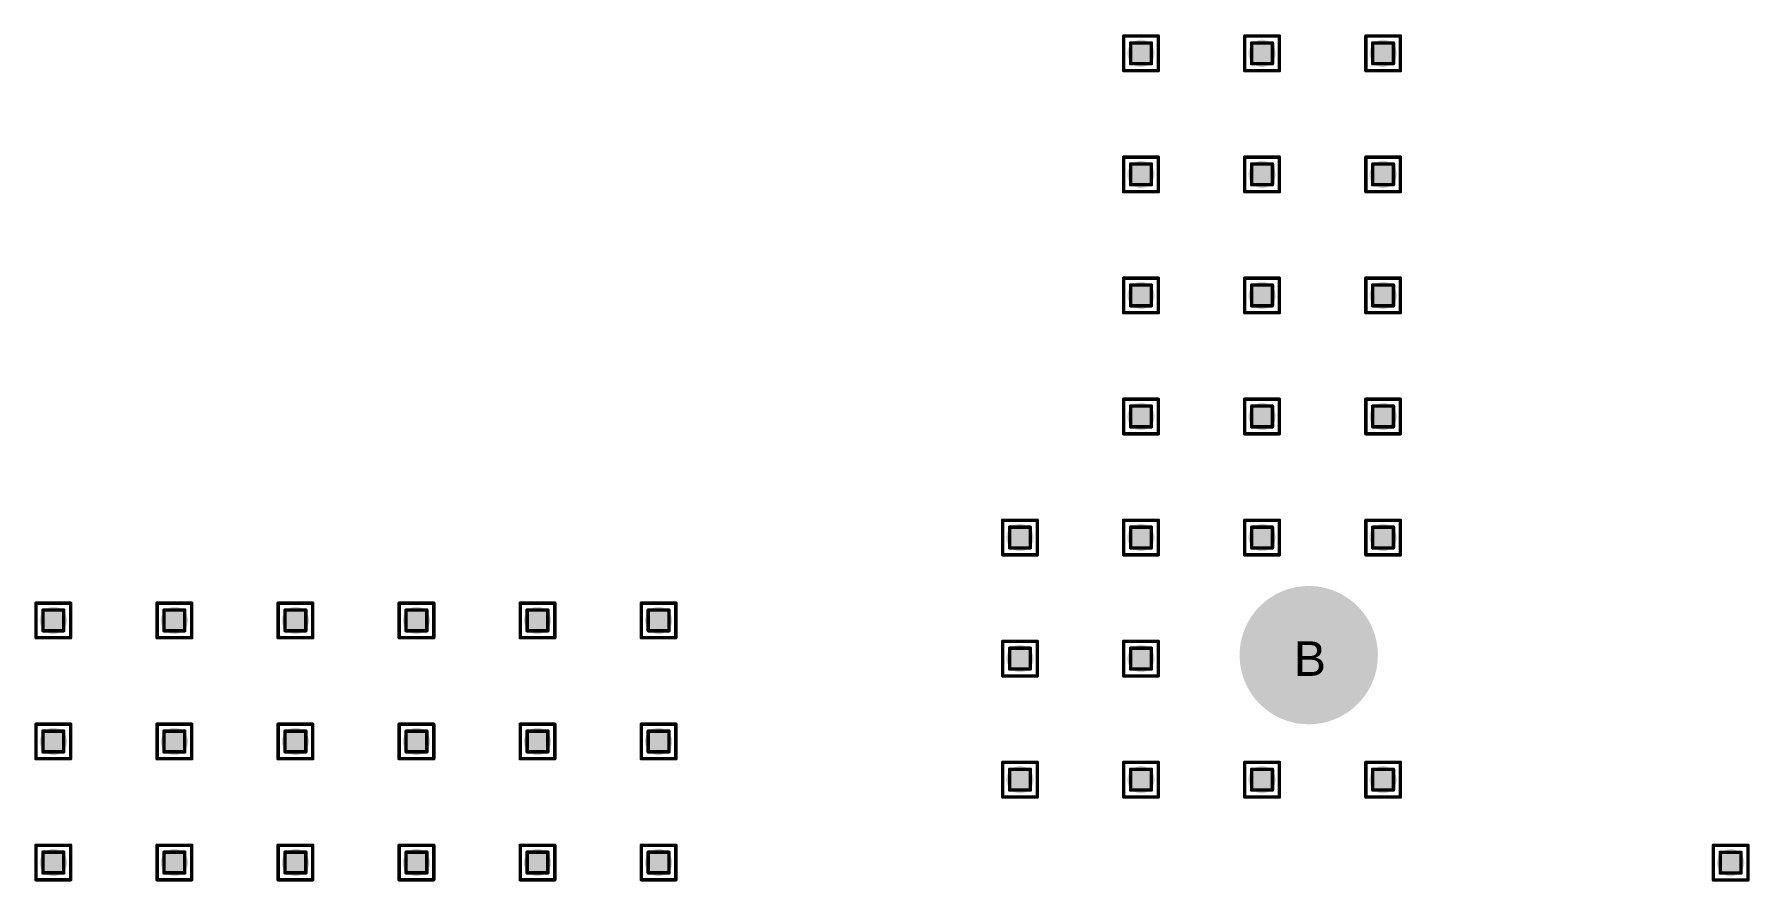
# Model space of a CAD drawing. Header units: millimetres. Extents: x -25 to 478, y -31 to 252.
# Drawn here: x 146.51 to 171.7, y 103.09 to 115.54 of the extents above; entities that cross this region are included whole.
import ezdxf

# ---------------------------------------------------------------- set-up
doc = ezdxf.new("R2010")
doc.units = ezdxf.units.MM
for name, color, linetype in [('DrillDrawing', 1, 'Continuous'), ('MultiLayer', 9, 'Continuous'), ('PadHoleLayer', 156, 'Continuous'), ('ViaHoleLayer', 16, 'Continuous')]:
    doc.layers.add(name, color=color, linetype=linetype)
doc.styles.add('Arial', font='', dxfattribs={"height": 0.2})
doc.styles.get('Arial').set_extended_font_data('Arial')

# ---------------------------------------------------------------- blocks, each defined once
blk = doc.blocks.new('KEYSTONE5000_958')
at = {"layer": 'MultiLayer'}
h = blk.add_hatch(color=9, dxfattribs=at)
edge = h.paths.add_edge_path()
edge.add_arc((0, 0), 1.016, 0, 360)
at = {"layer": 'PadHoleLayer'}
h = blk.add_hatch(color=156, dxfattribs=at)
edge = h.paths.add_edge_path()
edge.add_arc((0, 0), 0.508, 0, 360)

msp = doc.modelspace()

# ---------------------------------------------------------------- hatches: boundary and pattern name
at = {"layer": 'ViaHoleLayer'}
h = msp.add_hatch(color=16, dxfattribs=at)
edge = h.paths.add_edge_path()
edge.add_arc((162.763, 115.259), 0.2, 0, 360)
h = msp.add_hatch(color=16, dxfattribs=at)
edge = h.paths.add_edge_path()
edge.add_arc((164.541, 115.259), 0.2, 0, 360)
h = msp.add_hatch(color=16, dxfattribs=at)
edge = h.paths.add_edge_path()
edge.add_arc((166.319, 115.259), 0.2, 0, 360)
h = msp.add_hatch(color=16, dxfattribs=at)
edge = h.paths.add_edge_path()
edge.add_arc((162.763, 113.481), 0.2, 0, 360)
h = msp.add_hatch(color=16, dxfattribs=at)
edge = h.paths.add_edge_path()
edge.add_arc((164.541, 113.481), 0.2, 0, 360)
h = msp.add_hatch(color=16, dxfattribs=at)
edge = h.paths.add_edge_path()
edge.add_arc((166.319, 113.481), 0.2, 0, 360)
h = msp.add_hatch(color=16, dxfattribs=at)
edge = h.paths.add_edge_path()
edge.add_arc((162.763, 111.703), 0.2, 0, 360)
h = msp.add_hatch(color=16, dxfattribs=at)
edge = h.paths.add_edge_path()
edge.add_arc((164.541, 111.703), 0.2, 0, 360)
h = msp.add_hatch(color=16, dxfattribs=at)
edge = h.paths.add_edge_path()
edge.add_arc((166.319, 111.703), 0.2, 0, 360)
h = msp.add_hatch(color=16, dxfattribs=at)
edge = h.paths.add_edge_path()
edge.add_arc((162.763, 109.925), 0.2, 0, 360)
h = msp.add_hatch(color=16, dxfattribs=at)
edge = h.paths.add_edge_path()
edge.add_arc((164.541, 109.925), 0.2, 0, 360)
h = msp.add_hatch(color=16, dxfattribs=at)
edge = h.paths.add_edge_path()
edge.add_arc((166.319, 109.925), 0.2, 0, 360)
h = msp.add_hatch(color=16, dxfattribs=at)
edge = h.paths.add_edge_path()
edge.add_arc((160.985, 108.147), 0.2, 0, 360)
h = msp.add_hatch(color=16, dxfattribs=at)
edge = h.paths.add_edge_path()
edge.add_arc((162.763, 108.147), 0.2, 0, 360)
h = msp.add_hatch(color=16, dxfattribs=at)
edge = h.paths.add_edge_path()
edge.add_arc((164.541, 108.147), 0.2, 0, 360)
h = msp.add_hatch(color=16, dxfattribs=at)
edge = h.paths.add_edge_path()
edge.add_arc((166.319, 108.147), 0.2, 0, 360)
h = msp.add_hatch(color=16, dxfattribs=at)
edge = h.paths.add_edge_path()
edge.add_arc((146.787, 106.93), 0.2, 0, 360)
h = msp.add_hatch(color=16, dxfattribs=at)
edge = h.paths.add_edge_path()
edge.add_arc((148.565, 106.93), 0.2, 0, 360)
h = msp.add_hatch(color=16, dxfattribs=at)
edge = h.paths.add_edge_path()
edge.add_arc((150.343, 106.93), 0.2, 0, 360)
h = msp.add_hatch(color=16, dxfattribs=at)
edge = h.paths.add_edge_path()
edge.add_arc((152.121, 106.93), 0.2, 0, 360)
h = msp.add_hatch(color=16, dxfattribs=at)
edge = h.paths.add_edge_path()
edge.add_arc((153.899, 106.93), 0.2, 0, 360)
h = msp.add_hatch(color=16, dxfattribs=at)
edge = h.paths.add_edge_path()
edge.add_arc((155.677, 106.93), 0.2, 0, 360)
h = msp.add_hatch(color=16, dxfattribs=at)
edge = h.paths.add_edge_path()
edge.add_arc((160.985, 106.369), 0.2, 0, 360)
h = msp.add_hatch(color=16, dxfattribs=at)
edge = h.paths.add_edge_path()
edge.add_arc((162.763, 106.369), 0.2, 0, 360)
h = msp.add_hatch(color=16, dxfattribs=at)
edge = h.paths.add_edge_path()
edge.add_arc((146.787, 105.152), 0.2, 0, 360)
h = msp.add_hatch(color=16, dxfattribs=at)
edge = h.paths.add_edge_path()
edge.add_arc((148.565, 105.152), 0.2, 0, 360)
h = msp.add_hatch(color=16, dxfattribs=at)
edge = h.paths.add_edge_path()
edge.add_arc((150.343, 105.152), 0.2, 0, 360)
h = msp.add_hatch(color=16, dxfattribs=at)
edge = h.paths.add_edge_path()
edge.add_arc((152.121, 105.152), 0.2, 0, 360)
h = msp.add_hatch(color=16, dxfattribs=at)
edge = h.paths.add_edge_path()
edge.add_arc((153.899, 105.152), 0.2, 0, 360)
h = msp.add_hatch(color=16, dxfattribs=at)
edge = h.paths.add_edge_path()
edge.add_arc((155.677, 105.152), 0.2, 0, 360)
h = msp.add_hatch(color=16, dxfattribs=at)
edge = h.paths.add_edge_path()
edge.add_arc((160.985, 104.591), 0.2, 0, 360)
h = msp.add_hatch(color=16, dxfattribs=at)
edge = h.paths.add_edge_path()
edge.add_arc((162.763, 104.591), 0.2, 0, 360)
h = msp.add_hatch(color=16, dxfattribs=at)
edge = h.paths.add_edge_path()
edge.add_arc((164.541, 104.591), 0.2, 0, 360)
h = msp.add_hatch(color=16, dxfattribs=at)
edge = h.paths.add_edge_path()
edge.add_arc((166.319, 104.591), 0.2, 0, 360)
h = msp.add_hatch(color=16, dxfattribs=at)
edge = h.paths.add_edge_path()
edge.add_arc((146.787, 103.374), 0.2, 0, 360)
h = msp.add_hatch(color=16, dxfattribs=at)
edge = h.paths.add_edge_path()
edge.add_arc((148.565, 103.374), 0.2, 0, 360)
h = msp.add_hatch(color=16, dxfattribs=at)
edge = h.paths.add_edge_path()
edge.add_arc((150.343, 103.374), 0.2, 0, 360)
h = msp.add_hatch(color=16, dxfattribs=at)
edge = h.paths.add_edge_path()
edge.add_arc((152.121, 103.374), 0.2, 0, 360)
h = msp.add_hatch(color=16, dxfattribs=at)
edge = h.paths.add_edge_path()
edge.add_arc((153.899, 103.374), 0.2, 0, 360)
h = msp.add_hatch(color=16, dxfattribs=at)
edge = h.paths.add_edge_path()
edge.add_arc((155.677, 103.374), 0.2, 0, 360)
h = msp.add_hatch(color=16, dxfattribs=at)
edge = h.paths.add_edge_path()
edge.add_arc((171.425, 103.372), 0.2, 0, 360)

# ---------------------------------------------------------------- linework, layer by layer
at = {"layer": 'DrillDrawing', "const_width": 0.0508}
for points in [[(162.509, 115.513), (163.017, 115.513)], [(162.509, 115.005), (162.509, 115.513)], [(162.611, 115.412), (162.916, 115.412)], [(162.611, 115.107), (162.611, 115.412)], [(162.916, 115.107), (162.916, 115.412)], [(163.017, 115.005), (163.017, 115.513)], [(164.287, 115.513), (164.795, 115.513)], [(164.287, 115.005), (164.287, 115.513)], [(164.389, 115.412), (164.694, 115.412)], [(164.389, 115.107), (164.389, 115.412)], [(164.694, 115.107), (164.694, 115.412)], [(164.795, 115.005), (164.795, 115.513)], [(166.065, 115.513), (166.573, 115.513)], [(166.065, 115.005), (166.065, 115.513)], [(166.167, 115.412), (166.472, 115.412)], [(166.167, 115.107), (166.167, 115.412)], [(166.472, 115.107), (166.472, 115.412)], [(166.573, 115.005), (166.573, 115.513)], [(162.509, 115.005), (163.017, 115.005)], [(162.611, 115.107), (162.916, 115.107)], [(164.287, 115.005), (164.795, 115.005)], [(164.389, 115.107), (164.694, 115.107)], [(166.065, 115.005), (166.573, 115.005)], [(166.167, 115.107), (166.472, 115.107)], [(162.509, 113.735), (163.017, 113.735)], [(162.509, 113.227), (162.509, 113.735)], [(162.611, 113.634), (162.916, 113.634)], [(162.611, 113.329), (162.611, 113.634)], [(162.916, 113.329), (162.916, 113.634)], [(163.017, 113.227), (163.017, 113.735)], [(164.287, 113.735), (164.795, 113.735)], [(164.287, 113.227), (164.287, 113.735)], [(164.389, 113.634), (164.694, 113.634)], [(164.389, 113.329), (164.389, 113.634)], [(164.694, 113.329), (164.694, 113.634)], [(164.795, 113.227), (164.795, 113.735)], [(166.065, 113.735), (166.573, 113.735)], [(166.065, 113.227), (166.065, 113.735)], [(166.167, 113.634), (166.472, 113.634)], [(166.167, 113.329), (166.167, 113.634)], [(166.472, 113.329), (166.472, 113.634)], [(166.573, 113.227), (166.573, 113.735)], [(162.509, 113.227), (163.017, 113.227)], [(162.611, 113.329), (162.916, 113.329)], [(164.287, 113.227), (164.795, 113.227)], [(164.389, 113.329), (164.694, 113.329)], [(166.065, 113.227), (166.573, 113.227)], [(166.167, 113.329), (166.472, 113.329)], [(162.509, 111.957), (163.017, 111.957)], [(162.509, 111.449), (162.509, 111.957)], [(162.611, 111.856), (162.916, 111.856)], [(162.611, 111.551), (162.611, 111.856)], [(162.916, 111.551), (162.916, 111.856)], [(163.017, 111.449), (163.017, 111.957)], [(164.287, 111.957), (164.795, 111.957)], [(164.287, 111.449), (164.287, 111.957)], [(164.389, 111.856), (164.694, 111.856)], [(164.389, 111.551), (164.389, 111.856)], [(164.694, 111.551), (164.694, 111.856)], [(164.795, 111.449), (164.795, 111.957)], [(166.065, 111.957), (166.573, 111.957)], [(166.065, 111.449), (166.065, 111.957)], [(166.167, 111.856), (166.472, 111.856)], [(166.167, 111.551), (166.167, 111.856)], [(166.472, 111.551), (166.472, 111.856)], [(166.573, 111.449), (166.573, 111.957)], [(162.509, 111.449), (163.017, 111.449)], [(162.611, 111.551), (162.916, 111.551)], [(164.287, 111.449), (164.795, 111.449)], [(164.389, 111.551), (164.694, 111.551)], [(166.065, 111.449), (166.573, 111.449)], [(166.167, 111.551), (166.472, 111.551)], [(162.509, 110.179), (163.017, 110.179)], [(162.509, 109.671), (162.509, 110.179)], [(163.017, 109.671), (163.017, 110.179)], [(164.287, 110.179), (164.795, 110.179)], [(164.287, 109.671), (164.287, 110.179)], [(164.795, 109.671), (164.795, 110.179)], [(166.065, 110.179), (166.573, 110.179)], [(166.065, 109.671), (166.065, 110.179)], [(166.573, 109.671), (166.573, 110.179)], [(162.611, 110.078), (162.916, 110.078)], [(162.611, 109.773), (162.611, 110.078)], [(162.916, 109.773), (162.916, 110.078)], [(164.389, 110.078), (164.694, 110.078)], [(164.389, 109.773), (164.389, 110.078)], [(164.694, 109.773), (164.694, 110.078)], [(166.167, 110.078), (166.472, 110.078)], [(166.167, 109.773), (166.167, 110.078)], [(166.472, 109.773), (166.472, 110.078)], [(162.509, 109.671), (163.017, 109.671)], [(162.611, 109.773), (162.916, 109.773)], [(164.287, 109.671), (164.795, 109.671)], [(164.389, 109.773), (164.694, 109.773)], [(166.065, 109.671), (166.573, 109.671)], [(166.167, 109.773), (166.472, 109.773)], [(160.731, 108.401), (161.239, 108.401)], [(160.731, 107.893), (160.731, 108.401)], [(161.239, 107.893), (161.239, 108.401)], [(162.509, 108.401), (163.017, 108.401)], [(162.509, 107.893), (162.509, 108.401)], [(163.017, 107.893), (163.017, 108.401)], [(164.287, 108.401), (164.795, 108.401)], [(164.287, 107.893), (164.287, 108.401)], [(164.795, 107.893), (164.795, 108.401)], [(166.065, 108.401), (166.573, 108.401)], [(166.065, 107.893), (166.065, 108.401)], [(166.573, 107.893), (166.573, 108.401)], [(160.833, 108.3), (161.138, 108.3)], [(160.833, 107.995), (160.833, 108.3)], [(161.138, 107.995), (161.138, 108.3)], [(162.611, 108.3), (162.916, 108.3)], [(162.611, 107.995), (162.611, 108.3)], [(162.916, 107.995), (162.916, 108.3)], [(164.389, 108.3), (164.694, 108.3)], [(164.389, 107.995), (164.389, 108.3)], [(164.694, 107.995), (164.694, 108.3)], [(166.167, 108.3), (166.472, 108.3)], [(166.167, 107.995), (166.167, 108.3)], [(166.472, 107.995), (166.472, 108.3)], [(160.731, 107.893), (161.239, 107.893)], [(160.833, 107.995), (161.138, 107.995)], [(162.509, 107.893), (163.017, 107.893)], [(162.611, 107.995), (162.916, 107.995)], [(164.287, 107.893), (164.795, 107.893)], [(164.389, 107.995), (164.694, 107.995)], [(166.065, 107.893), (166.573, 107.893)], [(166.167, 107.995), (166.472, 107.995)], [(146.533, 107.184), (147.041, 107.184)], [(146.533, 106.676), (146.533, 107.184)], [(146.634, 107.082), (146.939, 107.082)], [(146.634, 106.778), (146.634, 107.082)], [(146.939, 106.778), (146.939, 107.082)], [(147.041, 106.676), (147.041, 107.184)], [(148.311, 107.184), (148.819, 107.184)], [(148.311, 106.676), (148.311, 107.184)], [(148.412, 107.082), (148.717, 107.082)], [(148.412, 106.778), (148.412, 107.082)], [(148.717, 106.778), (148.717, 107.082)], [(148.819, 106.676), (148.819, 107.184)], [(150.089, 107.184), (150.597, 107.184)], [(150.089, 106.676), (150.089, 107.184)], [(150.19, 107.082), (150.495, 107.082)], [(150.19, 106.778), (150.19, 107.082)], [(150.495, 106.778), (150.495, 107.082)], [(150.597, 106.676), (150.597, 107.184)], [(151.867, 107.184), (152.375, 107.184)], [(151.867, 106.676), (151.867, 107.184)], [(151.968, 107.082), (152.273, 107.082)], [(151.968, 106.778), (151.968, 107.082)], [(152.273, 106.778), (152.273, 107.082)], [(152.375, 106.676), (152.375, 107.184)], [(153.645, 107.184), (154.153, 107.184)], [(153.645, 106.676), (153.645, 107.184)], [(153.746, 107.082), (154.051, 107.082)], [(153.746, 106.778), (153.746, 107.082)], [(154.051, 106.778), (154.051, 107.082)], [(154.153, 106.676), (154.153, 107.184)], [(155.423, 107.184), (155.931, 107.184)], [(155.423, 106.676), (155.423, 107.184)], [(155.524, 107.082), (155.829, 107.082)], [(155.524, 106.778), (155.524, 107.082)], [(155.829, 106.778), (155.829, 107.082)], [(155.931, 106.676), (155.931, 107.184)], [(146.533, 106.676), (147.041, 106.676)], [(146.634, 106.778), (146.939, 106.778)], [(148.311, 106.676), (148.819, 106.676)], [(148.412, 106.778), (148.717, 106.778)], [(150.089, 106.676), (150.597, 106.676)], [(150.19, 106.778), (150.495, 106.778)], [(151.867, 106.676), (152.375, 106.676)], [(151.968, 106.778), (152.273, 106.778)], [(153.645, 106.676), (154.153, 106.676)], [(153.746, 106.778), (154.051, 106.778)], [(155.423, 106.676), (155.931, 106.676)], [(155.524, 106.778), (155.829, 106.778)], [(160.731, 106.623), (161.239, 106.623)], [(160.731, 106.115), (160.731, 106.623)], [(161.239, 106.115), (161.239, 106.623)], [(162.509, 106.623), (163.017, 106.623)], [(162.509, 106.115), (162.509, 106.623)], [(163.017, 106.115), (163.017, 106.623)], [(160.833, 106.522), (161.138, 106.522)], [(160.833, 106.217), (160.833, 106.522)], [(161.138, 106.217), (161.138, 106.522)], [(162.611, 106.522), (162.916, 106.522)], [(162.611, 106.217), (162.611, 106.522)], [(162.916, 106.217), (162.916, 106.522)], [(160.731, 106.115), (161.239, 106.115)], [(160.833, 106.217), (161.138, 106.217)], [(162.509, 106.115), (163.017, 106.115)], [(162.611, 106.217), (162.916, 106.217)], [(146.533, 105.406), (147.041, 105.406)], [(146.533, 104.898), (146.533, 105.406)], [(146.634, 105.304), (146.939, 105.304)], [(146.634, 105), (146.634, 105.304)], [(146.939, 105), (146.939, 105.304)], [(147.041, 104.898), (147.041, 105.406)], [(148.311, 105.406), (148.819, 105.406)], [(148.311, 104.898), (148.311, 105.406)], [(148.412, 105.304), (148.717, 105.304)], [(148.412, 105), (148.412, 105.304)], [(148.717, 105), (148.717, 105.304)], [(148.819, 104.898), (148.819, 105.406)], [(150.089, 105.406), (150.597, 105.406)], [(150.089, 104.898), (150.089, 105.406)], [(150.19, 105.304), (150.495, 105.304)], [(150.19, 105), (150.19, 105.304)], [(150.495, 105), (150.495, 105.304)], [(150.597, 104.898), (150.597, 105.406)], [(151.867, 105.406), (152.375, 105.406)], [(151.867, 104.898), (151.867, 105.406)], [(151.968, 105.304), (152.273, 105.304)], [(151.968, 105), (151.968, 105.304)], [(152.273, 105), (152.273, 105.304)], [(152.375, 104.898), (152.375, 105.406)], [(153.645, 105.406), (154.153, 105.406)], [(153.645, 104.898), (153.645, 105.406)], [(153.746, 105.304), (154.051, 105.304)], [(153.746, 105), (153.746, 105.304)], [(154.051, 105), (154.051, 105.304)], [(154.153, 104.898), (154.153, 105.406)], [(155.423, 105.406), (155.931, 105.406)], [(155.423, 104.898), (155.423, 105.406)], [(155.524, 105.304), (155.829, 105.304)], [(155.524, 105), (155.524, 105.304)], [(155.829, 105), (155.829, 105.304)], [(155.931, 104.898), (155.931, 105.406)], [(146.533, 104.898), (147.041, 104.898)], [(146.634, 105), (146.939, 105)], [(148.311, 104.898), (148.819, 104.898)], [(148.412, 105), (148.717, 105)], [(150.089, 104.898), (150.597, 104.898)], [(150.19, 105), (150.495, 105)], [(151.867, 104.898), (152.375, 104.898)], [(151.968, 105), (152.273, 105)], [(153.645, 104.898), (154.153, 104.898)], [(153.746, 105), (154.051, 105)], [(155.423, 104.898), (155.931, 104.898)], [(155.524, 105), (155.829, 105)], [(160.731, 104.845), (161.239, 104.845)], [(160.731, 104.337), (160.731, 104.845)], [(161.239, 104.337), (161.239, 104.845)], [(162.509, 104.845), (163.017, 104.845)], [(162.509, 104.337), (162.509, 104.845)], [(163.017, 104.337), (163.017, 104.845)], [(164.287, 104.845), (164.795, 104.845)], [(164.287, 104.337), (164.287, 104.845)], [(164.795, 104.337), (164.795, 104.845)], [(166.065, 104.845), (166.573, 104.845)], [(166.065, 104.337), (166.065, 104.845)], [(166.573, 104.337), (166.573, 104.845)], [(160.833, 104.744), (161.138, 104.744)], [(160.833, 104.439), (160.833, 104.744)], [(161.138, 104.439), (161.138, 104.744)], [(162.611, 104.744), (162.916, 104.744)], [(162.611, 104.439), (162.611, 104.744)], [(162.916, 104.439), (162.916, 104.744)], [(164.389, 104.744), (164.694, 104.744)], [(164.389, 104.439), (164.389, 104.744)], [(164.694, 104.439), (164.694, 104.744)], [(166.167, 104.744), (166.472, 104.744)], [(166.167, 104.439), (166.167, 104.744)], [(166.472, 104.439), (166.472, 104.744)], [(160.731, 104.337), (161.239, 104.337)], [(160.833, 104.439), (161.138, 104.439)], [(162.509, 104.337), (163.017, 104.337)], [(162.611, 104.439), (162.916, 104.439)], [(164.287, 104.337), (164.795, 104.337)], [(164.389, 104.439), (164.694, 104.439)], [(166.065, 104.337), (166.573, 104.337)], [(166.167, 104.439), (166.472, 104.439)], [(146.533, 103.628), (147.041, 103.628)], [(146.533, 103.12), (146.533, 103.628)], [(147.041, 103.12), (147.041, 103.628)], [(148.311, 103.628), (148.819, 103.628)], [(148.311, 103.12), (148.311, 103.628)], [(148.819, 103.12), (148.819, 103.628)], [(150.089, 103.628), (150.597, 103.628)], [(150.089, 103.12), (150.089, 103.628)], [(150.597, 103.12), (150.597, 103.628)], [(151.867, 103.628), (152.375, 103.628)], [(151.867, 103.12), (151.867, 103.628)], [(152.375, 103.12), (152.375, 103.628)], [(153.645, 103.628), (154.153, 103.628)], [(153.645, 103.12), (153.645, 103.628)], [(154.153, 103.12), (154.153, 103.628)], [(155.423, 103.628), (155.931, 103.628)], [(155.423, 103.12), (155.423, 103.628)], [(155.931, 103.12), (155.931, 103.628)], [(171.171, 103.626), (171.679, 103.626)], [(171.171, 103.118), (171.171, 103.626)], [(171.679, 103.118), (171.679, 103.626)], [(146.634, 103.526), (146.939, 103.526)], [(146.634, 103.222), (146.634, 103.526)], [(146.939, 103.222), (146.939, 103.526)], [(148.412, 103.526), (148.717, 103.526)], [(148.412, 103.222), (148.412, 103.526)], [(148.717, 103.222), (148.717, 103.526)], [(150.19, 103.526), (150.495, 103.526)], [(150.19, 103.222), (150.19, 103.526)], [(150.495, 103.222), (150.495, 103.526)], [(151.968, 103.526), (152.273, 103.526)], [(151.968, 103.222), (151.968, 103.526)], [(152.273, 103.222), (152.273, 103.526)], [(153.746, 103.526), (154.051, 103.526)], [(153.746, 103.222), (153.746, 103.526)], [(154.051, 103.222), (154.051, 103.526)], [(155.524, 103.526), (155.829, 103.526)], [(155.524, 103.222), (155.524, 103.526)], [(155.829, 103.222), (155.829, 103.526)], [(171.272, 103.524), (171.577, 103.524)], [(171.272, 103.22), (171.272, 103.524)], [(171.577, 103.22), (171.577, 103.524)], [(146.533, 103.12), (147.041, 103.12)], [(146.634, 103.222), (146.939, 103.222)], [(148.311, 103.12), (148.819, 103.12)], [(148.412, 103.222), (148.717, 103.222)], [(150.089, 103.12), (150.597, 103.12)], [(150.19, 103.222), (150.495, 103.222)], [(151.867, 103.12), (152.375, 103.12)], [(151.968, 103.222), (152.273, 103.222)], [(153.645, 103.12), (154.153, 103.12)], [(153.746, 103.222), (154.051, 103.222)], [(155.423, 103.12), (155.931, 103.12)], [(155.524, 103.222), (155.829, 103.222)], [(171.171, 103.118), (171.679, 103.118)], [(171.272, 103.22), (171.577, 103.22)]]:
    msp.add_lwpolyline(points, dxfattribs=at)
at = {"layer": 'DrillDrawing', "const_width": 0.0254}
for points in [[(162.496, 115.513, 1), (162.522, 115.513, 1)], [(162.496, 115.513, 1), (162.522, 115.513, 1)], [(162.598, 115.412, 1), (162.624, 115.412, 1)], [(162.598, 115.412, 1), (162.624, 115.412, 1)], [(162.903, 115.412, 1), (162.928, 115.412, 1)], [(162.903, 115.412, 1), (162.928, 115.412, 1)], [(163.005, 115.513, 1), (163.03, 115.513, 1)], [(163.005, 115.513, 1), (163.03, 115.513, 1)], [(164.274, 115.513, 1), (164.3, 115.513, 1)], [(164.274, 115.513, 1), (164.3, 115.513, 1)], [(164.376, 115.412, 1), (164.401, 115.412, 1)], [(164.376, 115.412, 1), (164.401, 115.412, 1)], [(164.681, 115.412, 1), (164.706, 115.412, 1)], [(164.681, 115.412, 1), (164.706, 115.412, 1)], [(164.782, 115.513, 1), (164.808, 115.513, 1)], [(164.782, 115.513, 1), (164.808, 115.513, 1)], [(166.053, 115.513, 1), (166.078, 115.513, 1)], [(166.053, 115.513, 1), (166.078, 115.513, 1)], [(166.154, 115.412, 1), (166.179, 115.412, 1)], [(166.154, 115.412, 1), (166.179, 115.412, 1)], [(166.459, 115.412, 1), (166.484, 115.412, 1)], [(166.459, 115.412, 1), (166.484, 115.412, 1)], [(166.56, 115.513, 1), (166.586, 115.513, 1)], [(166.56, 115.513, 1), (166.586, 115.513, 1)], [(162.496, 115.005, 1), (162.522, 115.005, 1)], [(162.496, 115.005, 1), (162.522, 115.005, 1)], [(162.598, 115.107, 1), (162.624, 115.107, 1)], [(162.598, 115.107, 1), (162.624, 115.107, 1)], [(162.903, 115.107, 1), (162.928, 115.107, 1)], [(162.903, 115.107, 1), (162.928, 115.107, 1)], [(163.005, 115.005, 1), (163.03, 115.005, 1)], [(163.005, 115.005, 1), (163.03, 115.005, 1)], [(164.274, 115.005, 1), (164.3, 115.005, 1)], [(164.274, 115.005, 1), (164.3, 115.005, 1)], [(164.376, 115.107, 1), (164.401, 115.107, 1)], [(164.376, 115.107, 1), (164.401, 115.107, 1)], [(164.681, 115.107, 1), (164.706, 115.107, 1)], [(164.681, 115.107, 1), (164.706, 115.107, 1)], [(164.782, 115.005, 1), (164.808, 115.005, 1)], [(164.782, 115.005, 1), (164.808, 115.005, 1)], [(166.053, 115.005, 1), (166.078, 115.005, 1)], [(166.053, 115.005, 1), (166.078, 115.005, 1)], [(166.154, 115.107, 1), (166.179, 115.107, 1)], [(166.154, 115.107, 1), (166.179, 115.107, 1)], [(166.459, 115.107, 1), (166.484, 115.107, 1)], [(166.459, 115.107, 1), (166.484, 115.107, 1)], [(166.56, 115.005, 1), (166.586, 115.005, 1)], [(166.56, 115.005, 1), (166.586, 115.005, 1)], [(162.496, 113.735, 1), (162.522, 113.735, 1)], [(162.496, 113.735, 1), (162.522, 113.735, 1)], [(162.598, 113.634, 1), (162.624, 113.634, 1)], [(162.598, 113.634, 1), (162.624, 113.634, 1)], [(162.903, 113.634, 1), (162.928, 113.634, 1)], [(162.903, 113.634, 1), (162.928, 113.634, 1)], [(163.005, 113.735, 1), (163.03, 113.735, 1)], [(163.005, 113.735, 1), (163.03, 113.735, 1)], [(164.274, 113.735, 1), (164.3, 113.735, 1)], [(164.274, 113.735, 1), (164.3, 113.735, 1)], [(164.376, 113.634, 1), (164.401, 113.634, 1)], [(164.376, 113.634, 1), (164.401, 113.634, 1)], [(164.681, 113.634, 1), (164.706, 113.634, 1)], [(164.681, 113.634, 1), (164.706, 113.634, 1)], [(164.782, 113.735, 1), (164.808, 113.735, 1)], [(164.782, 113.735, 1), (164.808, 113.735, 1)], [(166.053, 113.735, 1), (166.078, 113.735, 1)], [(166.053, 113.735, 1), (166.078, 113.735, 1)], [(166.154, 113.634, 1), (166.179, 113.634, 1)], [(166.154, 113.634, 1), (166.179, 113.634, 1)], [(166.459, 113.634, 1), (166.484, 113.634, 1)], [(166.459, 113.634, 1), (166.484, 113.634, 1)], [(166.56, 113.735, 1), (166.586, 113.735, 1)], [(166.56, 113.735, 1), (166.586, 113.735, 1)], [(162.496, 113.227, 1), (162.522, 113.227, 1)], [(162.496, 113.227, 1), (162.522, 113.227, 1)], [(162.598, 113.329, 1), (162.624, 113.329, 1)], [(162.598, 113.329, 1), (162.624, 113.329, 1)], [(162.903, 113.329, 1), (162.928, 113.329, 1)], [(162.903, 113.329, 1), (162.928, 113.329, 1)], [(163.005, 113.227, 1), (163.03, 113.227, 1)], [(163.005, 113.227, 1), (163.03, 113.227, 1)], [(164.274, 113.227, 1), (164.3, 113.227, 1)], [(164.274, 113.227, 1), (164.3, 113.227, 1)], [(164.376, 113.329, 1), (164.401, 113.329, 1)], [(164.376, 113.329, 1), (164.401, 113.329, 1)], [(164.681, 113.329, 1), (164.706, 113.329, 1)], [(164.681, 113.329, 1), (164.706, 113.329, 1)], [(164.782, 113.227, 1), (164.808, 113.227, 1)], [(164.782, 113.227, 1), (164.808, 113.227, 1)], [(166.053, 113.227, 1), (166.078, 113.227, 1)], [(166.053, 113.227, 1), (166.078, 113.227, 1)], [(166.154, 113.329, 1), (166.179, 113.329, 1)], [(166.154, 113.329, 1), (166.179, 113.329, 1)], [(166.459, 113.329, 1), (166.484, 113.329, 1)], [(166.459, 113.329, 1), (166.484, 113.329, 1)], [(166.56, 113.227, 1), (166.586, 113.227, 1)], [(166.56, 113.227, 1), (166.586, 113.227, 1)], [(162.496, 111.957, 1), (162.522, 111.957, 1)], [(162.496, 111.957, 1), (162.522, 111.957, 1)], [(162.598, 111.856, 1), (162.624, 111.856, 1)], [(162.598, 111.856, 1), (162.624, 111.856, 1)], [(162.903, 111.856, 1), (162.928, 111.856, 1)], [(162.903, 111.856, 1), (162.928, 111.856, 1)], [(163.005, 111.957, 1), (163.03, 111.957, 1)], [(163.005, 111.957, 1), (163.03, 111.957, 1)], [(164.274, 111.957, 1), (164.3, 111.957, 1)], [(164.274, 111.957, 1), (164.3, 111.957, 1)], [(164.376, 111.856, 1), (164.401, 111.856, 1)], [(164.376, 111.856, 1), (164.401, 111.856, 1)], [(164.681, 111.856, 1), (164.706, 111.856, 1)], [(164.681, 111.856, 1), (164.706, 111.856, 1)], [(164.782, 111.957, 1), (164.808, 111.957, 1)], [(164.782, 111.957, 1), (164.808, 111.957, 1)], [(166.053, 111.957, 1), (166.078, 111.957, 1)], [(166.053, 111.957, 1), (166.078, 111.957, 1)], [(166.154, 111.856, 1), (166.179, 111.856, 1)], [(166.154, 111.856, 1), (166.179, 111.856, 1)], [(166.459, 111.856, 1), (166.484, 111.856, 1)], [(166.459, 111.856, 1), (166.484, 111.856, 1)], [(166.56, 111.957, 1), (166.586, 111.957, 1)], [(166.56, 111.957, 1), (166.586, 111.957, 1)], [(162.496, 111.449, 1), (162.522, 111.449, 1)], [(162.496, 111.449, 1), (162.522, 111.449, 1)], [(162.598, 111.551, 1), (162.624, 111.551, 1)], [(162.598, 111.551, 1), (162.624, 111.551, 1)], [(162.903, 111.551, 1), (162.928, 111.551, 1)], [(162.903, 111.551, 1), (162.928, 111.551, 1)], [(163.005, 111.449, 1), (163.03, 111.449, 1)], [(163.005, 111.449, 1), (163.03, 111.449, 1)], [(164.274, 111.449, 1), (164.3, 111.449, 1)], [(164.274, 111.449, 1), (164.3, 111.449, 1)], [(164.376, 111.551, 1), (164.401, 111.551, 1)], [(164.376, 111.551, 1), (164.401, 111.551, 1)], [(164.681, 111.551, 1), (164.706, 111.551, 1)], [(164.681, 111.551, 1), (164.706, 111.551, 1)], [(164.782, 111.449, 1), (164.808, 111.449, 1)], [(164.782, 111.449, 1), (164.808, 111.449, 1)], [(166.053, 111.449, 1), (166.078, 111.449, 1)], [(166.053, 111.449, 1), (166.078, 111.449, 1)], [(166.154, 111.551, 1), (166.179, 111.551, 1)], [(166.154, 111.551, 1), (166.179, 111.551, 1)], [(166.459, 111.551, 1), (166.484, 111.551, 1)], [(166.459, 111.551, 1), (166.484, 111.551, 1)], [(166.56, 111.449, 1), (166.586, 111.449, 1)], [(166.56, 111.449, 1), (166.586, 111.449, 1)], [(162.496, 110.179, 1), (162.522, 110.179, 1)], [(162.496, 110.179, 1), (162.522, 110.179, 1)], [(163.005, 110.179, 1), (163.03, 110.179, 1)], [(163.005, 110.179, 1), (163.03, 110.179, 1)], [(164.274, 110.179, 1), (164.3, 110.179, 1)], [(164.274, 110.179, 1), (164.3, 110.179, 1)], [(164.782, 110.179, 1), (164.808, 110.179, 1)], [(164.782, 110.179, 1), (164.808, 110.179, 1)], [(166.053, 110.179, 1), (166.078, 110.179, 1)], [(166.053, 110.179, 1), (166.078, 110.179, 1)], [(166.56, 110.179, 1), (166.586, 110.179, 1)], [(166.56, 110.179, 1), (166.586, 110.179, 1)], [(162.598, 110.078, 1), (162.624, 110.078, 1)], [(162.598, 110.078, 1), (162.624, 110.078, 1)], [(162.903, 110.078, 1), (162.928, 110.078, 1)], [(162.903, 110.078, 1), (162.928, 110.078, 1)], [(164.376, 110.078, 1), (164.401, 110.078, 1)], [(164.376, 110.078, 1), (164.401, 110.078, 1)], [(164.681, 110.078, 1), (164.706, 110.078, 1)], [(164.681, 110.078, 1), (164.706, 110.078, 1)], [(166.154, 110.078, 1), (166.179, 110.078, 1)], [(166.154, 110.078, 1), (166.179, 110.078, 1)], [(166.459, 110.078, 1), (166.484, 110.078, 1)], [(166.459, 110.078, 1), (166.484, 110.078, 1)], [(162.496, 109.671, 1), (162.522, 109.671, 1)], [(162.496, 109.671, 1), (162.522, 109.671, 1)], [(162.598, 109.773, 1), (162.624, 109.773, 1)], [(162.598, 109.773, 1), (162.624, 109.773, 1)], [(162.903, 109.773, 1), (162.928, 109.773, 1)], [(162.903, 109.773, 1), (162.928, 109.773, 1)], [(163.005, 109.671, 1), (163.03, 109.671, 1)], [(163.005, 109.671, 1), (163.03, 109.671, 1)], [(164.274, 109.671, 1), (164.3, 109.671, 1)], [(164.274, 109.671, 1), (164.3, 109.671, 1)], [(164.376, 109.773, 1), (164.401, 109.773, 1)], [(164.376, 109.773, 1), (164.401, 109.773, 1)], [(164.681, 109.773, 1), (164.706, 109.773, 1)], [(164.681, 109.773, 1), (164.706, 109.773, 1)], [(164.782, 109.671, 1), (164.808, 109.671, 1)], [(164.782, 109.671, 1), (164.808, 109.671, 1)], [(166.053, 109.671, 1), (166.078, 109.671, 1)], [(166.053, 109.671, 1), (166.078, 109.671, 1)], [(166.154, 109.773, 1), (166.179, 109.773, 1)], [(166.154, 109.773, 1), (166.179, 109.773, 1)], [(166.459, 109.773, 1), (166.484, 109.773, 1)], [(166.459, 109.773, 1), (166.484, 109.773, 1)], [(166.56, 109.671, 1), (166.586, 109.671, 1)], [(166.56, 109.671, 1), (166.586, 109.671, 1)], [(160.719, 108.401, 1), (160.744, 108.401, 1)], [(160.719, 108.401, 1), (160.744, 108.401, 1)], [(161.226, 108.401, 1), (161.252, 108.401, 1)], [(161.226, 108.401, 1), (161.252, 108.401, 1)], [(162.496, 108.401, 1), (162.522, 108.401, 1)], [(162.496, 108.401, 1), (162.522, 108.401, 1)], [(163.005, 108.401, 1), (163.03, 108.401, 1)], [(163.005, 108.401, 1), (163.03, 108.401, 1)], [(164.274, 108.401, 1), (164.3, 108.401, 1)], [(164.274, 108.401, 1), (164.3, 108.401, 1)], [(164.782, 108.401, 1), (164.808, 108.401, 1)], [(164.782, 108.401, 1), (164.808, 108.401, 1)], [(166.053, 108.401, 1), (166.078, 108.401, 1)], [(166.053, 108.401, 1), (166.078, 108.401, 1)], [(166.56, 108.401, 1), (166.586, 108.401, 1)], [(166.56, 108.401, 1), (166.586, 108.401, 1)], [(160.82, 108.3, 1), (160.845, 108.3, 1)], [(160.82, 108.3, 1), (160.845, 108.3, 1)], [(161.125, 108.3, 1), (161.15, 108.3, 1)], [(161.125, 108.3, 1), (161.15, 108.3, 1)], [(162.598, 108.3, 1), (162.624, 108.3, 1)], [(162.598, 108.3, 1), (162.624, 108.3, 1)], [(162.903, 108.3, 1), (162.928, 108.3, 1)], [(162.903, 108.3, 1), (162.928, 108.3, 1)], [(164.376, 108.3, 1), (164.401, 108.3, 1)], [(164.376, 108.3, 1), (164.401, 108.3, 1)], [(164.681, 108.3, 1), (164.706, 108.3, 1)], [(164.681, 108.3, 1), (164.706, 108.3, 1)], [(166.154, 108.3, 1), (166.179, 108.3, 1)], [(166.154, 108.3, 1), (166.179, 108.3, 1)], [(166.459, 108.3, 1), (166.484, 108.3, 1)], [(166.459, 108.3, 1), (166.484, 108.3, 1)], [(160.719, 107.893, 1), (160.744, 107.893, 1)], [(160.719, 107.893, 1), (160.744, 107.893, 1)], [(160.82, 107.995, 1), (160.845, 107.995, 1)], [(160.82, 107.995, 1), (160.845, 107.995, 1)], [(161.125, 107.995, 1), (161.15, 107.995, 1)], [(161.125, 107.995, 1), (161.15, 107.995, 1)], [(161.226, 107.893, 1), (161.252, 107.893, 1)], [(161.226, 107.893, 1), (161.252, 107.893, 1)], [(162.496, 107.893, 1), (162.522, 107.893, 1)], [(162.496, 107.893, 1), (162.522, 107.893, 1)], [(162.598, 107.995, 1), (162.624, 107.995, 1)], [(162.598, 107.995, 1), (162.624, 107.995, 1)], [(162.903, 107.995, 1), (162.928, 107.995, 1)], [(162.903, 107.995, 1), (162.928, 107.995, 1)], [(163.005, 107.893, 1), (163.03, 107.893, 1)], [(163.005, 107.893, 1), (163.03, 107.893, 1)], [(164.274, 107.893, 1), (164.3, 107.893, 1)], [(164.274, 107.893, 1), (164.3, 107.893, 1)], [(164.376, 107.995, 1), (164.401, 107.995, 1)], [(164.376, 107.995, 1), (164.401, 107.995, 1)], [(164.681, 107.995, 1), (164.706, 107.995, 1)], [(164.681, 107.995, 1), (164.706, 107.995, 1)], [(164.782, 107.893, 1), (164.808, 107.893, 1)], [(164.782, 107.893, 1), (164.808, 107.893, 1)], [(166.053, 107.893, 1), (166.078, 107.893, 1)], [(166.053, 107.893, 1), (166.078, 107.893, 1)], [(166.154, 107.995, 1), (166.179, 107.995, 1)], [(166.154, 107.995, 1), (166.179, 107.995, 1)], [(166.459, 107.995, 1), (166.484, 107.995, 1)], [(166.459, 107.995, 1), (166.484, 107.995, 1)], [(166.56, 107.893, 1), (166.586, 107.893, 1)], [(166.56, 107.893, 1), (166.586, 107.893, 1)], [(146.52, 107.184, 1), (146.545, 107.184, 1)], [(146.52, 107.184, 1), (146.545, 107.184, 1)], [(146.621, 107.082, 1), (146.647, 107.082, 1)], [(146.621, 107.082, 1), (146.647, 107.082, 1)], [(146.926, 107.082, 1), (146.952, 107.082, 1)], [(146.926, 107.082, 1), (146.952, 107.082, 1)], [(147.028, 107.184, 1), (147.053, 107.184, 1)], [(147.028, 107.184, 1), (147.053, 107.184, 1)], [(148.298, 107.184, 1), (148.323, 107.184, 1)], [(148.298, 107.184, 1), (148.323, 107.184, 1)], [(148.399, 107.082, 1), (148.425, 107.082, 1)], [(148.399, 107.082, 1), (148.425, 107.082, 1)], [(148.704, 107.082, 1), (148.73, 107.082, 1)], [(148.704, 107.082, 1), (148.73, 107.082, 1)], [(148.806, 107.184, 1), (148.831, 107.184, 1)], [(148.806, 107.184, 1), (148.831, 107.184, 1)], [(150.076, 107.184, 1), (150.101, 107.184, 1)], [(150.076, 107.184, 1), (150.101, 107.184, 1)], [(150.178, 107.082, 1), (150.203, 107.082, 1)], [(150.178, 107.082, 1), (150.203, 107.082, 1)], [(150.482, 107.082, 1), (150.508, 107.082, 1)], [(150.482, 107.082, 1), (150.508, 107.082, 1)], [(150.584, 107.184, 1), (150.609, 107.184, 1)], [(150.584, 107.184, 1), (150.609, 107.184, 1)], [(151.854, 107.184, 1), (151.879, 107.184, 1)], [(151.854, 107.184, 1), (151.879, 107.184, 1)], [(151.956, 107.082, 1), (151.981, 107.082, 1)], [(151.956, 107.082, 1), (151.981, 107.082, 1)], [(152.26, 107.082, 1), (152.286, 107.082, 1)], [(152.26, 107.082, 1), (152.286, 107.082, 1)], [(152.362, 107.184, 1), (152.387, 107.184, 1)], [(152.362, 107.184, 1), (152.387, 107.184, 1)], [(153.632, 107.184, 1), (153.657, 107.184, 1)], [(153.632, 107.184, 1), (153.657, 107.184, 1)], [(153.733, 107.082, 1), (153.759, 107.082, 1)], [(153.733, 107.082, 1), (153.759, 107.082, 1)], [(154.038, 107.082, 1), (154.064, 107.082, 1)], [(154.038, 107.082, 1), (154.064, 107.082, 1)], [(154.14, 107.184, 1), (154.165, 107.184, 1)], [(154.14, 107.184, 1), (154.165, 107.184, 1)], [(155.41, 107.184, 1), (155.435, 107.184, 1)], [(155.41, 107.184, 1), (155.435, 107.184, 1)], [(155.512, 107.082, 1), (155.537, 107.082, 1)], [(155.512, 107.082, 1), (155.537, 107.082, 1)], [(155.816, 107.082, 1), (155.842, 107.082, 1)], [(155.816, 107.082, 1), (155.842, 107.082, 1)], [(155.918, 107.184, 1), (155.943, 107.184, 1)], [(155.918, 107.184, 1), (155.943, 107.184, 1)], [(146.52, 106.676, 1), (146.545, 106.676, 1)], [(146.52, 106.676, 1), (146.545, 106.676, 1)], [(146.621, 106.778, 1), (146.647, 106.778, 1)], [(146.621, 106.778, 1), (146.647, 106.778, 1)], [(146.926, 106.778, 1), (146.952, 106.778, 1)], [(146.926, 106.778, 1), (146.952, 106.778, 1)], [(147.028, 106.676, 1), (147.053, 106.676, 1)], [(147.028, 106.676, 1), (147.053, 106.676, 1)], [(148.298, 106.676, 1), (148.323, 106.676, 1)], [(148.298, 106.676, 1), (148.323, 106.676, 1)], [(148.399, 106.778, 1), (148.425, 106.778, 1)], [(148.399, 106.778, 1), (148.425, 106.778, 1)], [(148.704, 106.778, 1), (148.73, 106.778, 1)], [(148.704, 106.778, 1), (148.73, 106.778, 1)], [(148.806, 106.676, 1), (148.831, 106.676, 1)], [(148.806, 106.676, 1), (148.831, 106.676, 1)], [(150.076, 106.676, 1), (150.101, 106.676, 1)], [(150.076, 106.676, 1), (150.101, 106.676, 1)], [(150.178, 106.778, 1), (150.203, 106.778, 1)], [(150.178, 106.778, 1), (150.203, 106.778, 1)], [(150.482, 106.778, 1), (150.508, 106.778, 1)], [(150.482, 106.778, 1), (150.508, 106.778, 1)], [(150.584, 106.676, 1), (150.609, 106.676, 1)], [(150.584, 106.676, 1), (150.609, 106.676, 1)], [(151.854, 106.676, 1), (151.879, 106.676, 1)], [(151.854, 106.676, 1), (151.879, 106.676, 1)], [(151.956, 106.778, 1), (151.981, 106.778, 1)], [(151.956, 106.778, 1), (151.981, 106.778, 1)], [(152.26, 106.778, 1), (152.286, 106.778, 1)], [(152.26, 106.778, 1), (152.286, 106.778, 1)], [(152.362, 106.676, 1), (152.387, 106.676, 1)], [(152.362, 106.676, 1), (152.387, 106.676, 1)], [(153.632, 106.676, 1), (153.657, 106.676, 1)], [(153.632, 106.676, 1), (153.657, 106.676, 1)], [(153.733, 106.778, 1), (153.759, 106.778, 1)], [(153.733, 106.778, 1), (153.759, 106.778, 1)], [(154.038, 106.778, 1), (154.064, 106.778, 1)], [(154.038, 106.778, 1), (154.064, 106.778, 1)], [(154.14, 106.676, 1), (154.165, 106.676, 1)], [(154.14, 106.676, 1), (154.165, 106.676, 1)], [(155.41, 106.676, 1), (155.435, 106.676, 1)], [(155.41, 106.676, 1), (155.435, 106.676, 1)], [(155.512, 106.778, 1), (155.537, 106.778, 1)], [(155.512, 106.778, 1), (155.537, 106.778, 1)], [(155.816, 106.778, 1), (155.842, 106.778, 1)], [(155.816, 106.778, 1), (155.842, 106.778, 1)], [(155.918, 106.676, 1), (155.943, 106.676, 1)], [(155.918, 106.676, 1), (155.943, 106.676, 1)], [(160.719, 106.623, 1), (160.744, 106.623, 1)], [(160.719, 106.623, 1), (160.744, 106.623, 1)], [(161.226, 106.623, 1), (161.252, 106.623, 1)], [(161.226, 106.623, 1), (161.252, 106.623, 1)], [(162.496, 106.623, 1), (162.522, 106.623, 1)], [(162.496, 106.623, 1), (162.522, 106.623, 1)], [(163.005, 106.623, 1), (163.03, 106.623, 1)], [(163.005, 106.623, 1), (163.03, 106.623, 1)], [(160.82, 106.522, 1), (160.845, 106.522, 1)], [(160.82, 106.522, 1), (160.845, 106.522, 1)], [(161.125, 106.522, 1), (161.15, 106.522, 1)], [(161.125, 106.522, 1), (161.15, 106.522, 1)], [(162.598, 106.522, 1), (162.624, 106.522, 1)], [(162.598, 106.522, 1), (162.624, 106.522, 1)], [(162.903, 106.522, 1), (162.928, 106.522, 1)], [(162.903, 106.522, 1), (162.928, 106.522, 1)], [(160.719, 106.115, 1), (160.744, 106.115, 1)], [(160.719, 106.115, 1), (160.744, 106.115, 1)], [(160.82, 106.217, 1), (160.845, 106.217, 1)], [(160.82, 106.217, 1), (160.845, 106.217, 1)], [(161.125, 106.217, 1), (161.15, 106.217, 1)], [(161.125, 106.217, 1), (161.15, 106.217, 1)], [(161.226, 106.115, 1), (161.252, 106.115, 1)], [(161.226, 106.115, 1), (161.252, 106.115, 1)], [(162.496, 106.115, 1), (162.522, 106.115, 1)], [(162.496, 106.115, 1), (162.522, 106.115, 1)], [(162.598, 106.217, 1), (162.624, 106.217, 1)], [(162.598, 106.217, 1), (162.624, 106.217, 1)], [(162.903, 106.217, 1), (162.928, 106.217, 1)], [(162.903, 106.217, 1), (162.928, 106.217, 1)], [(163.005, 106.115, 1), (163.03, 106.115, 1)], [(163.005, 106.115, 1), (163.03, 106.115, 1)], [(146.52, 105.406, 1), (146.545, 105.406, 1)], [(146.52, 105.406, 1), (146.545, 105.406, 1)], [(146.621, 105.304, 1), (146.647, 105.304, 1)], [(146.621, 105.304, 1), (146.647, 105.304, 1)], [(146.926, 105.304, 1), (146.952, 105.304, 1)], [(146.926, 105.304, 1), (146.952, 105.304, 1)], [(147.028, 105.406, 1), (147.053, 105.406, 1)], [(147.028, 105.406, 1), (147.053, 105.406, 1)], [(148.298, 105.406, 1), (148.323, 105.406, 1)], [(148.298, 105.406, 1), (148.323, 105.406, 1)], [(148.399, 105.304, 1), (148.425, 105.304, 1)], [(148.399, 105.304, 1), (148.425, 105.304, 1)], [(148.704, 105.304, 1), (148.73, 105.304, 1)], [(148.704, 105.304, 1), (148.73, 105.304, 1)], [(148.806, 105.406, 1), (148.831, 105.406, 1)], [(148.806, 105.406, 1), (148.831, 105.406, 1)], [(150.076, 105.406, 1), (150.101, 105.406, 1)], [(150.076, 105.406, 1), (150.101, 105.406, 1)], [(150.178, 105.304, 1), (150.203, 105.304, 1)], [(150.178, 105.304, 1), (150.203, 105.304, 1)], [(150.482, 105.304, 1), (150.508, 105.304, 1)], [(150.482, 105.304, 1), (150.508, 105.304, 1)], [(150.584, 105.406, 1), (150.609, 105.406, 1)], [(150.584, 105.406, 1), (150.609, 105.406, 1)], [(151.854, 105.406, 1), (151.879, 105.406, 1)], [(151.854, 105.406, 1), (151.879, 105.406, 1)], [(151.956, 105.304, 1), (151.981, 105.304, 1)], [(151.956, 105.304, 1), (151.981, 105.304, 1)], [(152.26, 105.304, 1), (152.286, 105.304, 1)], [(152.26, 105.304, 1), (152.286, 105.304, 1)], [(152.362, 105.406, 1), (152.387, 105.406, 1)], [(152.362, 105.406, 1), (152.387, 105.406, 1)], [(153.632, 105.406, 1), (153.657, 105.406, 1)], [(153.632, 105.406, 1), (153.657, 105.406, 1)], [(153.733, 105.304, 1), (153.759, 105.304, 1)], [(153.733, 105.304, 1), (153.759, 105.304, 1)], [(154.038, 105.304, 1), (154.064, 105.304, 1)], [(154.038, 105.304, 1), (154.064, 105.304, 1)], [(154.14, 105.406, 1), (154.165, 105.406, 1)], [(154.14, 105.406, 1), (154.165, 105.406, 1)], [(155.41, 105.406, 1), (155.435, 105.406, 1)], [(155.41, 105.406, 1), (155.435, 105.406, 1)], [(155.512, 105.304, 1), (155.537, 105.304, 1)], [(155.512, 105.304, 1), (155.537, 105.304, 1)], [(155.816, 105.304, 1), (155.842, 105.304, 1)], [(155.816, 105.304, 1), (155.842, 105.304, 1)], [(155.918, 105.406, 1), (155.943, 105.406, 1)], [(155.918, 105.406, 1), (155.943, 105.406, 1)], [(146.52, 104.898, 1), (146.545, 104.898, 1)], [(146.52, 104.898, 1), (146.545, 104.898, 1)], [(146.621, 105, 1), (146.647, 105, 1)], [(146.621, 105, 1), (146.647, 105, 1)], [(146.926, 105, 1), (146.952, 105, 1)], [(146.926, 105, 1), (146.952, 105, 1)], [(147.028, 104.898, 1), (147.053, 104.898, 1)], [(147.028, 104.898, 1), (147.053, 104.898, 1)], [(148.298, 104.898, 1), (148.323, 104.898, 1)], [(148.298, 104.898, 1), (148.323, 104.898, 1)], [(148.399, 105, 1), (148.425, 105, 1)], [(148.399, 105, 1), (148.425, 105, 1)], [(148.704, 105, 1), (148.73, 105, 1)], [(148.704, 105, 1), (148.73, 105, 1)], [(148.806, 104.898, 1), (148.831, 104.898, 1)], [(148.806, 104.898, 1), (148.831, 104.898, 1)], [(150.076, 104.898, 1), (150.101, 104.898, 1)], [(150.076, 104.898, 1), (150.101, 104.898, 1)], [(150.178, 105, 1), (150.203, 105, 1)], [(150.178, 105, 1), (150.203, 105, 1)], [(150.482, 105, 1), (150.508, 105, 1)], [(150.482, 105, 1), (150.508, 105, 1)], [(150.584, 104.898, 1), (150.609, 104.898, 1)], [(150.584, 104.898, 1), (150.609, 104.898, 1)], [(151.854, 104.898, 1), (151.879, 104.898, 1)], [(151.854, 104.898, 1), (151.879, 104.898, 1)], [(151.956, 105, 1), (151.981, 105, 1)], [(151.956, 105, 1), (151.981, 105, 1)], [(152.26, 105, 1), (152.286, 105, 1)], [(152.26, 105, 1), (152.286, 105, 1)], [(152.362, 104.898, 1), (152.387, 104.898, 1)], [(152.362, 104.898, 1), (152.387, 104.898, 1)], [(153.632, 104.898, 1), (153.657, 104.898, 1)], [(153.632, 104.898, 1), (153.657, 104.898, 1)], [(153.733, 105, 1), (153.759, 105, 1)], [(153.733, 105, 1), (153.759, 105, 1)], [(154.038, 105, 1), (154.064, 105, 1)], [(154.038, 105, 1), (154.064, 105, 1)], [(154.14, 104.898, 1), (154.165, 104.898, 1)], [(154.14, 104.898, 1), (154.165, 104.898, 1)], [(155.41, 104.898, 1), (155.435, 104.898, 1)], [(155.41, 104.898, 1), (155.435, 104.898, 1)], [(155.512, 105, 1), (155.537, 105, 1)], [(155.512, 105, 1), (155.537, 105, 1)], [(155.816, 105, 1), (155.842, 105, 1)], [(155.816, 105, 1), (155.842, 105, 1)], [(155.918, 104.898, 1), (155.943, 104.898, 1)], [(155.918, 104.898, 1), (155.943, 104.898, 1)], [(160.719, 104.845, 1), (160.744, 104.845, 1)], [(160.719, 104.845, 1), (160.744, 104.845, 1)], [(161.226, 104.845, 1), (161.252, 104.845, 1)], [(161.226, 104.845, 1), (161.252, 104.845, 1)], [(162.496, 104.845, 1), (162.522, 104.845, 1)], [(162.496, 104.845, 1), (162.522, 104.845, 1)], [(163.005, 104.845, 1), (163.03, 104.845, 1)], [(163.005, 104.845, 1), (163.03, 104.845, 1)], [(164.274, 104.845, 1), (164.3, 104.845, 1)], [(164.274, 104.845, 1), (164.3, 104.845, 1)], [(164.782, 104.845, 1), (164.808, 104.845, 1)], [(164.782, 104.845, 1), (164.808, 104.845, 1)], [(166.053, 104.845, 1), (166.078, 104.845, 1)], [(166.053, 104.845, 1), (166.078, 104.845, 1)], [(166.56, 104.845, 1), (166.586, 104.845, 1)], [(166.56, 104.845, 1), (166.586, 104.845, 1)], [(160.82, 104.744, 1), (160.845, 104.744, 1)], [(160.82, 104.744, 1), (160.845, 104.744, 1)], [(161.125, 104.744, 1), (161.15, 104.744, 1)], [(161.125, 104.744, 1), (161.15, 104.744, 1)], [(162.598, 104.744, 1), (162.624, 104.744, 1)], [(162.598, 104.744, 1), (162.624, 104.744, 1)], [(162.903, 104.744, 1), (162.928, 104.744, 1)], [(162.903, 104.744, 1), (162.928, 104.744, 1)], [(164.376, 104.744, 1), (164.401, 104.744, 1)], [(164.376, 104.744, 1), (164.401, 104.744, 1)], [(164.681, 104.744, 1), (164.706, 104.744, 1)], [(164.681, 104.744, 1), (164.706, 104.744, 1)], [(166.154, 104.744, 1), (166.179, 104.744, 1)], [(166.154, 104.744, 1), (166.179, 104.744, 1)], [(166.459, 104.744, 1), (166.484, 104.744, 1)], [(166.459, 104.744, 1), (166.484, 104.744, 1)], [(160.719, 104.337, 1), (160.744, 104.337, 1)], [(160.719, 104.337, 1), (160.744, 104.337, 1)], [(160.82, 104.439, 1), (160.845, 104.439, 1)], [(160.82, 104.439, 1), (160.845, 104.439, 1)], [(161.125, 104.439, 1), (161.15, 104.439, 1)], [(161.125, 104.439, 1), (161.15, 104.439, 1)], [(161.226, 104.337, 1), (161.252, 104.337, 1)], [(161.226, 104.337, 1), (161.252, 104.337, 1)], [(162.496, 104.337, 1), (162.522, 104.337, 1)], [(162.496, 104.337, 1), (162.522, 104.337, 1)], [(162.598, 104.439, 1), (162.624, 104.439, 1)], [(162.598, 104.439, 1), (162.624, 104.439, 1)], [(162.903, 104.439, 1), (162.928, 104.439, 1)], [(162.903, 104.439, 1), (162.928, 104.439, 1)], [(163.005, 104.337, 1), (163.03, 104.337, 1)], [(163.005, 104.337, 1), (163.03, 104.337, 1)], [(164.274, 104.337, 1), (164.3, 104.337, 1)], [(164.274, 104.337, 1), (164.3, 104.337, 1)], [(164.376, 104.439, 1), (164.401, 104.439, 1)], [(164.376, 104.439, 1), (164.401, 104.439, 1)], [(164.681, 104.439, 1), (164.706, 104.439, 1)], [(164.681, 104.439, 1), (164.706, 104.439, 1)], [(164.782, 104.337, 1), (164.808, 104.337, 1)], [(164.782, 104.337, 1), (164.808, 104.337, 1)], [(166.053, 104.337, 1), (166.078, 104.337, 1)], [(166.053, 104.337, 1), (166.078, 104.337, 1)], [(166.154, 104.439, 1), (166.179, 104.439, 1)], [(166.154, 104.439, 1), (166.179, 104.439, 1)], [(166.459, 104.439, 1), (166.484, 104.439, 1)], [(166.459, 104.439, 1), (166.484, 104.439, 1)], [(166.56, 104.337, 1), (166.586, 104.337, 1)], [(166.56, 104.337, 1), (166.586, 104.337, 1)], [(146.52, 103.628, 1), (146.545, 103.628, 1)], [(146.52, 103.628, 1), (146.545, 103.628, 1)], [(147.028, 103.628, 1), (147.053, 103.628, 1)], [(147.028, 103.628, 1), (147.053, 103.628, 1)], [(148.298, 103.628, 1), (148.323, 103.628, 1)], [(148.298, 103.628, 1), (148.323, 103.628, 1)], [(148.806, 103.628, 1), (148.831, 103.628, 1)], [(148.806, 103.628, 1), (148.831, 103.628, 1)], [(150.076, 103.628, 1), (150.101, 103.628, 1)], [(150.076, 103.628, 1), (150.101, 103.628, 1)], [(150.584, 103.628, 1), (150.609, 103.628, 1)], [(150.584, 103.628, 1), (150.609, 103.628, 1)], [(151.854, 103.628, 1), (151.879, 103.628, 1)], [(151.854, 103.628, 1), (151.879, 103.628, 1)], [(152.362, 103.628, 1), (152.387, 103.628, 1)], [(152.362, 103.628, 1), (152.387, 103.628, 1)], [(153.632, 103.628, 1), (153.657, 103.628, 1)], [(153.632, 103.628, 1), (153.657, 103.628, 1)], [(154.14, 103.628, 1), (154.165, 103.628, 1)], [(154.14, 103.628, 1), (154.165, 103.628, 1)], [(155.41, 103.628, 1), (155.435, 103.628, 1)], [(155.41, 103.628, 1), (155.435, 103.628, 1)], [(155.918, 103.628, 1), (155.943, 103.628, 1)], [(155.918, 103.628, 1), (155.943, 103.628, 1)], [(171.158, 103.626, 1), (171.183, 103.626, 1)], [(171.158, 103.626, 1), (171.183, 103.626, 1)], [(171.666, 103.626, 1), (171.691, 103.626, 1)], [(171.666, 103.626, 1), (171.691, 103.626, 1)], [(146.621, 103.526, 1), (146.647, 103.526, 1)], [(146.621, 103.526, 1), (146.647, 103.526, 1)], [(146.926, 103.526, 1), (146.952, 103.526, 1)], [(146.926, 103.526, 1), (146.952, 103.526, 1)], [(148.399, 103.526, 1), (148.425, 103.526, 1)], [(148.399, 103.526, 1), (148.425, 103.526, 1)], [(148.704, 103.526, 1), (148.73, 103.526, 1)], [(148.704, 103.526, 1), (148.73, 103.526, 1)], [(150.178, 103.526, 1), (150.203, 103.526, 1)], [(150.178, 103.526, 1), (150.203, 103.526, 1)], [(150.482, 103.526, 1), (150.508, 103.526, 1)], [(150.482, 103.526, 1), (150.508, 103.526, 1)], [(151.956, 103.526, 1), (151.981, 103.526, 1)], [(151.956, 103.526, 1), (151.981, 103.526, 1)], [(152.26, 103.526, 1), (152.286, 103.526, 1)], [(152.26, 103.526, 1), (152.286, 103.526, 1)], [(153.733, 103.526, 1), (153.759, 103.526, 1)], [(153.733, 103.526, 1), (153.759, 103.526, 1)], [(154.038, 103.526, 1), (154.064, 103.526, 1)], [(154.038, 103.526, 1), (154.064, 103.526, 1)], [(155.512, 103.526, 1), (155.537, 103.526, 1)], [(155.512, 103.526, 1), (155.537, 103.526, 1)], [(155.816, 103.526, 1), (155.842, 103.526, 1)], [(155.816, 103.526, 1), (155.842, 103.526, 1)], [(171.26, 103.524, 1), (171.285, 103.524, 1)], [(171.26, 103.524, 1), (171.285, 103.524, 1)], [(171.564, 103.524, 1), (171.59, 103.524, 1)], [(171.564, 103.524, 1), (171.59, 103.524, 1)], [(146.52, 103.12, 1), (146.545, 103.12, 1)], [(146.52, 103.12, 1), (146.545, 103.12, 1)], [(146.621, 103.222, 1), (146.647, 103.222, 1)], [(146.621, 103.222, 1), (146.647, 103.222, 1)], [(146.926, 103.222, 1), (146.952, 103.222, 1)], [(146.926, 103.222, 1), (146.952, 103.222, 1)], [(147.028, 103.12, 1), (147.053, 103.12, 1)], [(147.028, 103.12, 1), (147.053, 103.12, 1)], [(148.298, 103.12, 1), (148.323, 103.12, 1)], [(148.298, 103.12, 1), (148.323, 103.12, 1)], [(148.399, 103.222, 1), (148.425, 103.222, 1)], [(148.399, 103.222, 1), (148.425, 103.222, 1)], [(148.704, 103.222, 1), (148.73, 103.222, 1)], [(148.704, 103.222, 1), (148.73, 103.222, 1)], [(148.806, 103.12, 1), (148.831, 103.12, 1)], [(148.806, 103.12, 1), (148.831, 103.12, 1)], [(150.076, 103.12, 1), (150.101, 103.12, 1)], [(150.076, 103.12, 1), (150.101, 103.12, 1)], [(150.178, 103.222, 1), (150.203, 103.222, 1)], [(150.178, 103.222, 1), (150.203, 103.222, 1)], [(150.482, 103.222, 1), (150.508, 103.222, 1)], [(150.482, 103.222, 1), (150.508, 103.222, 1)], [(150.584, 103.12, 1), (150.609, 103.12, 1)], [(150.584, 103.12, 1), (150.609, 103.12, 1)], [(151.854, 103.12, 1), (151.879, 103.12, 1)], [(151.854, 103.12, 1), (151.879, 103.12, 1)], [(151.956, 103.222, 1), (151.981, 103.222, 1)], [(151.956, 103.222, 1), (151.981, 103.222, 1)], [(152.26, 103.222, 1), (152.286, 103.222, 1)], [(152.26, 103.222, 1), (152.286, 103.222, 1)], [(152.362, 103.12, 1), (152.387, 103.12, 1)], [(152.362, 103.12, 1), (152.387, 103.12, 1)], [(153.632, 103.12, 1), (153.657, 103.12, 1)], [(153.632, 103.12, 1), (153.657, 103.12, 1)], [(153.733, 103.222, 1), (153.759, 103.222, 1)], [(153.733, 103.222, 1), (153.759, 103.222, 1)], [(154.038, 103.222, 1), (154.064, 103.222, 1)], [(154.038, 103.222, 1), (154.064, 103.222, 1)], [(154.14, 103.12, 1), (154.165, 103.12, 1)], [(154.14, 103.12, 1), (154.165, 103.12, 1)], [(155.41, 103.12, 1), (155.435, 103.12, 1)], [(155.41, 103.12, 1), (155.435, 103.12, 1)], [(155.512, 103.222, 1), (155.537, 103.222, 1)], [(155.512, 103.222, 1), (155.537, 103.222, 1)], [(155.816, 103.222, 1), (155.842, 103.222, 1)], [(155.816, 103.222, 1), (155.842, 103.222, 1)], [(155.918, 103.12, 1), (155.943, 103.12, 1)], [(155.918, 103.12, 1), (155.943, 103.12, 1)], [(171.158, 103.118, 1), (171.183, 103.118, 1)], [(171.158, 103.118, 1), (171.183, 103.118, 1)], [(171.26, 103.22, 1), (171.285, 103.22, 1)], [(171.26, 103.22, 1), (171.285, 103.22, 1)], [(171.564, 103.22, 1), (171.59, 103.22, 1)], [(171.564, 103.22, 1), (171.59, 103.22, 1)], [(171.666, 103.118, 1), (171.691, 103.118, 1)], [(171.666, 103.118, 1), (171.691, 103.118, 1)]]:
    msp.add_lwpolyline(points, format="xyb", close=True, dxfattribs=at)

# ---------------------------------------------------------------- block references
at = {"rotation": 90}
msp.add_blockref('KEYSTONE5000_958', (165.227, 106.42), dxfattribs=at)

# ---------------------------------------------------------------- texts
at = {"layer": 'DrillDrawing', "style": 'Arial'}
msp.add_text('B', height=0.508, dxfattribs=at).set_placement((165.007, 106.115))

doc.saveas('drawing.dxf')
